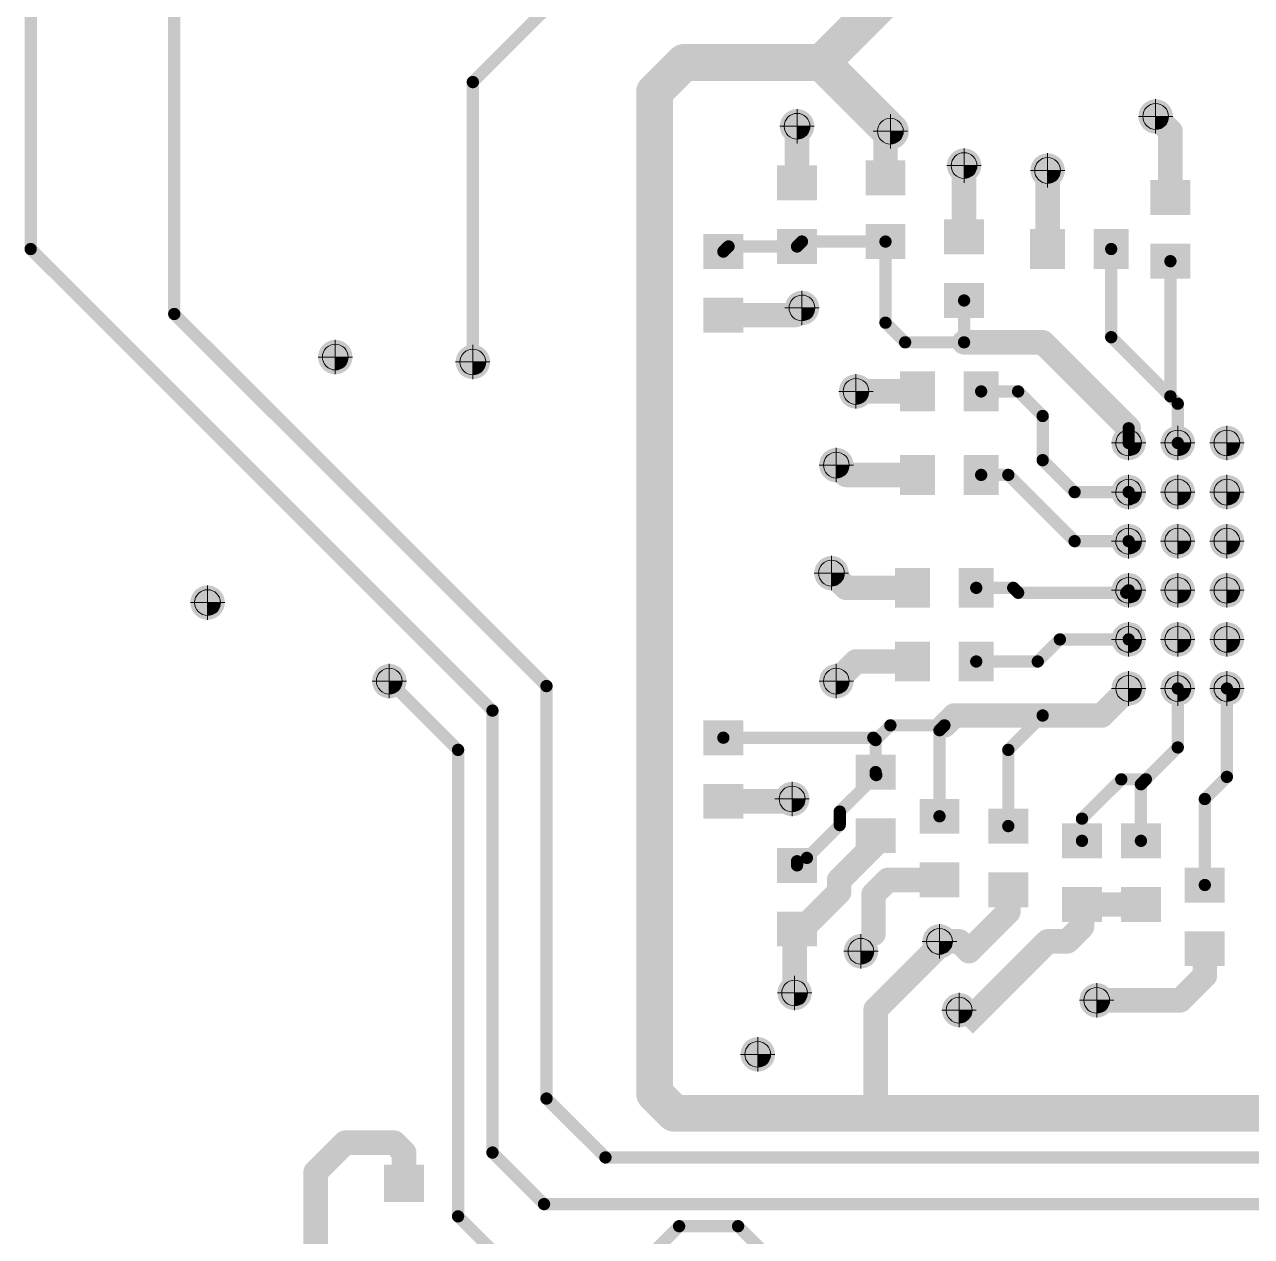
# Model space of a CAD drawing. Header units: millimetres. Extents: x 1557 to 2774, y 1107 to 1474.
# Drawn here: x 2289.77 to 2314.75, y 1375.37 to 1400.06 of the extents above; entities that cross this region are included whole.
import ezdxf

# ---------------------------------------------------------------- set-up
doc = ezdxf.new("R2010")
doc.units = ezdxf.units.MM
for name, color, linetype in [('BottomLayer', 5, 'Continuous'), ('PDF _Геометрия', 7, 'Continuous'), ('PDF _Сплошная заливка', 7, 'Continuous'), ('ViaHoleLayer', 16, 'Continuous')]:
    doc.layers.add(name, color=color, linetype=linetype)

msp = doc.modelspace()

# ---------------------------------------------------------------- hatches: boundary and pattern name
at = {"layer": 'PDF _Сплошная заливка', "transparency": 33554559}
for points in [[(2313.061, 1398.184, -0.414208), (2312.798, 1397.921), (2312.798, 1397.921), (2312.798, 1397.921), (2312.798, 1398.184), (2312.798, 1398.184)], [(2305.761, 1397.983, -0.414158), (2305.498, 1397.721), (2305.498, 1397.721), (2305.498, 1397.721), (2305.498, 1397.983), (2305.498, 1397.983)], [(2307.661, 1397.884, -0.199007), (2307.584, 1397.698), (2307.584, 1397.698, -0.19888), (2307.398, 1397.621), (2307.398, 1397.621), (2307.398, 1397.621), (2307.398, 1397.884), (2307.398, 1397.884)], [(2309.161, 1397.184, -0.414186), (2308.898, 1396.921), (2308.898, 1396.921), (2308.898, 1396.921), (2308.898, 1397.184), (2308.898, 1397.184)], [(2310.861, 1397.084, -0.414259), (2310.598, 1396.821), (2310.598, 1396.821), (2310.598, 1396.821), (2310.598, 1397.084), (2310.598, 1397.084)], [(2305.861, 1394.283, -0.414208), (2305.598, 1394.021), (2305.598, 1394.021), (2305.598, 1394.021), (2305.598, 1394.283), (2305.598, 1394.283)], [(2296.361, 1393.284, -0.198988), (2296.284, 1393.098), (2296.284, 1393.098, -0.198988), (2296.099, 1393.021), (2296.099, 1393.021), (2296.099, 1393.021), (2296.099, 1393.284), (2296.099, 1393.284)], [(2299.161, 1393.184, -0.414208), (2298.899, 1392.921), (2298.899, 1392.921), (2298.899, 1392.921), (2298.899, 1393.184), (2298.899, 1393.184)], [(2306.961, 1392.584, -0.198848), (2306.884, 1392.398), (2306.884, 1392.398, -0.198848), (2306.698, 1392.321), (2306.698, 1392.321), (2306.698, 1392.321), (2306.698, 1392.584), (2306.698, 1392.584)], [(2312.511, 1391.534, -0.414259), (2312.248, 1391.271), (2312.248, 1391.271), (2312.248, 1391.271), (2312.248, 1391.534), (2312.248, 1391.534)], [(2313.511, 1391.534, -0.414208), (2313.248, 1391.271), (2313.248, 1391.271), (2313.248, 1391.271), (2313.248, 1391.534), (2313.248, 1391.534)], [(2314.511, 1391.534, -0.198898), (2314.434, 1391.348), (2314.434, 1391.348, -0.198848), (2314.248, 1391.271), (2314.248, 1391.271), (2314.248, 1391.271), (2314.248, 1391.534), (2314.248, 1391.534)], [(2306.561, 1391.084, -0.414186), (2306.298, 1390.821), (2306.298, 1390.821), (2306.298, 1390.821), (2306.298, 1391.084), (2306.298, 1391.084)], [(2312.511, 1390.534, -0.198797), (2312.434, 1390.348), (2312.434, 1390.348, -0.198848), (2312.248, 1390.271), (2312.248, 1390.271), (2312.248, 1390.271), (2312.248, 1390.534), (2312.248, 1390.534)], [(2313.511, 1390.534, -0.414208), (2313.248, 1390.271), (2313.248, 1390.271), (2313.248, 1390.271), (2313.248, 1390.534), (2313.248, 1390.534)], [(2314.511, 1390.534, -0.198797), (2314.434, 1390.348), (2314.434, 1390.348, -0.198848), (2314.248, 1390.271), (2314.248, 1390.271), (2314.248, 1390.271), (2314.248, 1390.534), (2314.248, 1390.534)], [(2312.511, 1389.534, -0.414236), (2312.248, 1389.271), (2312.248, 1389.271), (2312.248, 1389.271), (2312.248, 1389.534), (2312.248, 1389.534)], [(2313.511, 1389.534, -0.414186), (2313.248, 1389.271), (2313.248, 1389.271), (2313.248, 1389.271), (2313.248, 1389.534), (2313.248, 1389.534)], [(2314.511, 1389.534, -0.19888), (2314.434, 1389.348), (2314.434, 1389.348, -0.198969), (2314.248, 1389.271), (2314.248, 1389.271), (2314.248, 1389.271), (2314.248, 1389.534), (2314.248, 1389.534)], [(2306.461, 1388.884, -0.414259), (2306.198, 1388.621), (2306.198, 1388.621), (2306.198, 1388.621), (2306.198, 1388.884), (2306.198, 1388.884)], [(2312.511, 1388.534, -0.414259), (2312.248, 1388.271), (2312.248, 1388.271), (2312.248, 1388.271), (2312.248, 1388.534), (2312.248, 1388.534)], [(2313.511, 1388.534, -0.414208), (2313.248, 1388.271), (2313.248, 1388.271), (2313.248, 1388.271), (2313.248, 1388.534), (2313.248, 1388.534)], [(2314.511, 1388.534, -0.198848), (2314.434, 1388.348), (2314.434, 1388.348, -0.198848), (2314.248, 1388.271), (2314.248, 1388.271), (2314.248, 1388.271), (2314.248, 1388.534), (2314.248, 1388.534)], [(2293.761, 1388.284, -0.414208), (2293.499, 1388.021), (2293.499, 1388.021), (2293.499, 1388.021), (2293.499, 1388.284), (2293.499, 1388.284)], [(2312.511, 1387.534, -0.19888), (2312.434, 1387.348), (2312.434, 1387.348, -0.198956), (2312.248, 1387.271), (2312.248, 1387.271), (2312.248, 1387.271), (2312.248, 1387.534), (2312.248, 1387.534)], [(2313.511, 1387.534, -0.414158), (2313.248, 1387.271), (2313.248, 1387.271), (2313.248, 1387.271), (2313.248, 1387.534), (2313.248, 1387.534)], [(2314.511, 1387.534, -0.19888), (2314.434, 1387.348), (2314.434, 1387.348, -0.198956), (2314.248, 1387.271), (2314.248, 1387.271), (2314.248, 1387.271), (2314.248, 1387.534), (2314.248, 1387.534)], [(2297.461, 1386.684, -0.198956), (2297.384, 1386.498), (2297.384, 1386.498, -0.19888), (2297.199, 1386.421), (2297.199, 1386.421), (2297.199, 1386.421), (2297.199, 1386.684), (2297.199, 1386.684)], [(2306.561, 1386.684, -0.414208), (2306.298, 1386.421), (2306.298, 1386.421), (2306.298, 1386.421), (2306.298, 1386.684), (2306.298, 1386.684)], [(2312.511, 1386.534, -0.414259), (2312.248, 1386.271), (2312.248, 1386.271), (2312.248, 1386.271), (2312.248, 1386.534), (2312.248, 1386.534)], [(2313.511, 1386.534, -0.414208), (2313.248, 1386.271), (2313.248, 1386.271), (2313.248, 1386.271), (2313.248, 1386.534), (2313.248, 1386.534)], [(2314.511, 1386.534, -0.198848), (2314.434, 1386.348), (2314.434, 1386.348, -0.198848), (2314.248, 1386.271), (2314.248, 1386.271), (2314.248, 1386.271), (2314.248, 1386.534), (2314.248, 1386.534)], [(2305.661, 1384.284, -0.414158), (2305.398, 1384.021), (2305.398, 1384.021), (2305.398, 1384.021), (2305.398, 1384.284), (2305.398, 1384.284)], [(2308.661, 1381.384, -0.414259), (2308.398, 1381.121), (2308.398, 1381.121), (2308.398, 1381.121), (2308.398, 1381.384), (2308.398, 1381.384)], [(2307.061, 1381.184, -0.414208), (2306.798, 1380.921), (2306.798, 1380.921), (2306.798, 1380.921), (2306.798, 1381.184), (2306.798, 1381.184)], [(2305.711, 1380.334, -0.414259), (2305.448, 1380.071), (2305.448, 1380.071), (2305.448, 1380.071), (2305.448, 1380.334), (2305.448, 1380.334)], [(2311.861, 1380.184, -0.414259), (2311.598, 1379.921), (2311.598, 1379.921), (2311.598, 1379.921), (2311.598, 1380.184), (2311.598, 1380.184)], [(2309.061, 1379.984, -0.414208), (2308.798, 1379.721), (2308.798, 1379.721), (2308.798, 1379.721), (2308.798, 1379.984), (2308.798, 1379.984)], [(2304.961, 1379.084, -0.414259), (2304.699, 1378.821), (2304.699, 1378.821), (2304.699, 1378.821), (2304.699, 1379.084), (2304.699, 1379.084)]]:
    msp.add_hatch(color=7, dxfattribs=at).paths.add_polyline_path(points)

# ---------------------------------------------------------------- linework, layer by layer
at = {"layer": 'BottomLayer'}
for points, const_width in [([(2292.822, 1394.161), (2292.822, 1411.007)], 0.25), ([(2289.899, 1395.484), (2289.899, 1409.584)], 0.25), ([(2304.299, 1404.284), (2298.899, 1398.884)], 0.25), ([(2309.399, 1402.684), (2305.999, 1399.284)], 0.75), ([(2303.199, 1399.284), (2302.599, 1398.684)], 0.75), ([(2305.999, 1399.284), (2303.199, 1399.284)], 0.75), ([(2307.399, 1397.884), (2305.999, 1399.284)], 0.75), ([(2298.899, 1393.184), (2298.899, 1398.884)], 0.25), ([(2302.599, 1378.284), (2302.599, 1398.684)], 0.75), ([(2313.099, 1397.884), (2312.799, 1398.184)], 0.5), ([(2305.498, 1397.232), (2305.498, 1397.984)], 0.5), ([(2307.399, 1397.884), (2307.299, 1397.784)], 0.5), ([(2313.099, 1396.532), (2313.099, 1397.884)], 0.5), ([(2307.299, 1396.932), (2307.299, 1397.784)], 0.5), ([(2308.899, 1395.732), (2308.899, 1397.184)], 0.5), ([(2310.599, 1395.484), (2310.599, 1397.084)], 0.5), ([(2299.299, 1386.084), (2289.899, 1395.484)], 0.25), ([(2304.103, 1395.536), (2303.999, 1395.432)], 0.25), ([(2305.499, 1395.536), (2304.103, 1395.536)], 0.25), ([(2305.599, 1395.636), (2305.499, 1395.536)], 0.25), ([(2307.299, 1395.636), (2305.599, 1395.636)], 0.25), ([(2307.299, 1393.984), (2307.299, 1395.636)], 0.25), ([(2311.894, 1393.689), (2311.894, 1395.484)], 0.25), ([(2313.099, 1392.484), (2313.099, 1395.236)], 0.25), ([(2305.451, 1394.136), (2303.999, 1394.136)], 0.5), ([(2305.598, 1394.284), (2305.451, 1394.136)], 0.5), ([(2308.899, 1393.584), (2308.899, 1394.436)], 0.25), ([(2300.399, 1386.584), (2292.822, 1394.161)], 0.25), ([(2307.699, 1393.584), (2307.299, 1393.984)], 0.25), ([(2308.899, 1393.584), (2307.699, 1393.584)], 0.25), ([(2310.499, 1393.584), (2308.899, 1393.584)], 0.5), ([(2312.249, 1391.834), (2310.499, 1393.584)], 0.5), ([(2313.249, 1392.334), (2311.894, 1393.689)], 0.25), ([(2307.951, 1392.684), (2307.851, 1392.584)], 0.5), ([(2307.851, 1392.584), (2306.699, 1392.584)], 0.5), ([(2309.999, 1392.584), (2309.246, 1392.584)], 0.25), ([(2310.499, 1392.084), (2309.999, 1392.584)], 0.25), ([(2313.249, 1392.334), (2313.099, 1392.484)], 0.25), ([(2313.249, 1391.534), (2313.249, 1392.334)], 0.25), ([(2310.499, 1391.184), (2310.499, 1392.084)], 0.25), ([(2312.249, 1391.534), (2312.249, 1391.834)], 0.25), ([(2306.499, 1390.884), (2306.299, 1391.084)], 0.5), ([(2307.951, 1390.884), (2306.499, 1390.884)], 0.5), ([(2311.149, 1390.534), (2310.499, 1391.184)], 0.25), ([(2309.799, 1390.884), (2309.246, 1390.884)], 0.25), ([(2311.149, 1389.534), (2309.799, 1390.884)], 0.25), ([(2312.249, 1390.534), (2311.149, 1390.534)], 0.25), ([(2312.249, 1389.534), (2311.149, 1389.534)], 0.25), ([(2306.499, 1388.584), (2306.199, 1388.884)], 0.5), ([(2307.851, 1388.584), (2306.499, 1388.584)], 0.5), ([(2309.899, 1388.584), (2309.146, 1388.584)], 0.25), ([(2309.999, 1388.484), (2309.899, 1388.584)], 0.25), ([(2312.199, 1388.484), (2309.999, 1388.484)], 0.25), ([(2312.249, 1388.534), (2312.199, 1388.484)], 0.25), ([(2310.849, 1387.534), (2310.399, 1387.084)], 0.25), ([(2312.249, 1387.534), (2310.849, 1387.534)], 0.25), ([(2306.699, 1387.084), (2306.299, 1386.684)], 0.5), ([(2307.851, 1387.084), (2306.699, 1387.084)], 0.5), ([(2310.399, 1387.084), (2309.146, 1387.084)], 0.25), ([(2298.599, 1385.284), (2297.199, 1386.684)], 0.25), ([(2300.399, 1378.184), (2300.399, 1386.584)], 0.25), ([(2312.249, 1386.534), (2311.699, 1385.984)], 0.5), ([(2313.249, 1385.334), (2313.249, 1386.534)], 0.25), ([(2314.249, 1384.734), (2314.249, 1386.534)], 0.25), ([(2299.299, 1377.084), (2299.299, 1386.084)], 0.25), ([(2308.699, 1385.984), (2308.499, 1385.784)], 0.5), ([(2310.499, 1385.984), (2308.699, 1385.984)], 0.5), ([(2310.499, 1385.984), (2309.799, 1385.284)], 0.25), ([(2311.699, 1385.984), (2310.499, 1385.984)], 0.5), ([(2307.399, 1385.784), (2307.099, 1385.484)], 0.25), ([(2308.499, 1385.784), (2307.399, 1385.784)], 0.25), ([(2308.499, 1385.784), (2308.399, 1385.684)], 0.25), ([(2307.051, 1385.532), (2303.999, 1385.532)], 0.25), ([(2307.099, 1385.484), (2307.051, 1385.532)], 0.25), ([(2307.099, 1384.832), (2307.099, 1385.484)], 0.25), ([(2308.399, 1383.932), (2308.399, 1385.684)], 0.25), ([(2298.599, 1375.784), (2298.599, 1385.284)], 0.25), ([(2309.799, 1383.732), (2309.799, 1385.284)], 0.25), ([(2313.249, 1385.334), (2312.599, 1384.684)], 0.25), ([(2307.112, 1384.771), (2306.367, 1384.027)], 0.25), ([(2307.099, 1384.784), (2307.099, 1384.832)], 0.25), ([(2314.249, 1384.734), (2313.799, 1384.284)], 0.25), ([(2312.099, 1384.684), (2311.299, 1383.884)], 0.25), ([(2312.599, 1384.684), (2312.099, 1384.684)], 0.25), ([(2312.599, 1384.684), (2312.499, 1384.584)], 0.25), ([(2312.499, 1383.432), (2312.499, 1384.584)], 0.25), ([(2305.351, 1384.236), (2303.999, 1384.236)], 0.5), ([(2305.399, 1384.284), (2305.351, 1384.236)], 0.5), ([(2313.799, 1382.532), (2313.799, 1384.284)], 0.25), ([(2306.367, 1383.753), (2306.367, 1384.027)], 0.25), ([(2306.367, 1383.753), (2305.699, 1383.084)], 0.25), ([(2311.299, 1383.432), (2311.299, 1383.884)], 0.25), ([(2307.099, 1383.374), (2306.355, 1382.63)], 0.5), ([(2307.099, 1383.374), (2307.099, 1383.536)], 0.5), ([(2305.499, 1382.932), (2305.499, 1383.016)], 0.25), ([(2306.355, 1382.39), (2306.355, 1382.63)], 0.5), ([(2307.351, 1382.636), (2307.055, 1382.341)], 0.5), ([(2308.399, 1382.636), (2307.351, 1382.636)], 0.5), ([(2306.355, 1382.39), (2305.602, 1381.636)], 0.5), ([(2309.799, 1381.984), (2309.799, 1382.436)], 0.5), ([(2307.055, 1381.541), (2307.055, 1382.341)], 0.5), ([(2311.299, 1381.684), (2311.299, 1382.136)], 0.5), ([(2312.499, 1382.136), (2311.299, 1382.136)], 0.5), ([(2309.799, 1381.984), (2308.999, 1381.184)], 0.5), ([(2305.499, 1381.636), (2305.449, 1381.586)], 0.5), ([(2305.602, 1381.636), (2305.499, 1381.636)], 0.5), ([(2311.299, 1381.684), (2310.999, 1381.384)], 0.5), ([(2305.449, 1380.334), (2305.449, 1381.586)], 0.5), ([(2308.799, 1381.384), (2308.399, 1381.384)], 0.5), ([(2308.399, 1381.299), (2308.399, 1381.384)], 0.5), ([(2308.999, 1381.184), (2308.799, 1381.384)], 0.5), ([(2310.599, 1381.384), (2308.899, 1379.684)], 0.5), ([(2310.999, 1381.384), (2310.599, 1381.384)], 0.5), ([(2308.399, 1381.299), (2307.099, 1379.999)], 0.5), ([(2313.799, 1380.684), (2313.799, 1381.236)], 0.5), ([(2313.799, 1380.684), (2313.299, 1380.184)], 0.5), ([(2313.299, 1380.184), (2311.599, 1380.184)], 0.5), ([(2307.099, 1377.984), (2307.099, 1379.999)], 0.5), ([(2302.999, 1377.884), (2302.599, 1378.284)], 0.75), ([(2301.599, 1376.984), (2300.399, 1378.184)], 0.25), ([(2306.999, 1377.884), (2302.999, 1377.884)], 0.75), ([(2321.999, 1377.884), (2306.999, 1377.884)], 0.75), ([(2307.099, 1377.984), (2306.999, 1377.884)], 0.5), ([(2296.299, 1377.284), (2295.699, 1376.684)], 0.5), ([(2297.299, 1377.284), (2296.299, 1377.284)], 0.5), ([(2297.499, 1377.084), (2297.299, 1377.284)], 0.5), ([(2297.499, 1376.459), (2297.499, 1377.084)], 0.5), ([(2300.349, 1376.034), (2299.299, 1377.084)], 0.25), ([(2295.699, 1374.684), (2295.699, 1376.684)], 0.5), ([(2323.599, 1376.984), (2301.599, 1376.984)], 0.25), ([(2321.249, 1376.034), (2300.349, 1376.034)], 0.25), ([(2299.899, 1374.484), (2298.599, 1375.784)], 0.25), ([(2303.099, 1375.584), (2302.099, 1374.584)], 0.25), ([(2304.299, 1375.584), (2303.099, 1375.584)], 0.25), ([(2305.399, 1374.484), (2304.299, 1375.584)], 0.25)]:
    msp.add_lwpolyline(points, dxfattribs=dict(at, const_width=const_width))
for points, const_width in [([(2303.386, 1399.284, -1), (2303.011, 1399.284, -1)], 0.375), ([(2303.386, 1399.284, -1), (2303.011, 1399.284, -1)], 0.375), ([(2306.186, 1399.284, -1), (2305.811, 1399.284, -1)], 0.375), ([(2306.186, 1399.284, -1), (2305.811, 1399.284, -1)], 0.375), ([(2306.186, 1399.284, -1), (2305.811, 1399.284, -1)], 0.375), ([(2298.961, 1398.884, -1), (2298.836, 1398.884, -1)], 0.125), ([(2298.961, 1398.884, -1), (2298.836, 1398.884, -1)], 0.125), ([(2302.786, 1398.684, -1), (2302.411, 1398.684, -1)], 0.375), ([(2302.786, 1398.684, -1), (2302.411, 1398.684, -1)], 0.375), ([(2312.924, 1398.184, -1), (2312.674, 1398.184, -1)], 0.25), ([(2305.623, 1397.984, -1), (2305.373, 1397.984, -1)], 0.25), ([(2307.586, 1397.884, -1), (2307.211, 1397.884, -1)], 0.375), ([(2307.524, 1397.884, -1), (2307.274, 1397.884, -1)], 0.25), ([(2313.224, 1397.884, -1), (2312.974, 1397.884, -1)], 0.25), ([(2313.224, 1397.884, -1), (2312.974, 1397.884, -1)], 0.25), ([(2307.424, 1397.784, -1), (2307.174, 1397.784, -1)], 0.25), ([(2307.424, 1397.784, -1), (2307.174, 1397.784, -1)], 0.25), ([(2305.623, 1397.232, -1), (2305.373, 1397.232, -1)], 0.25), ([(2309.024, 1397.184, -1), (2308.774, 1397.184, -1)], 0.25), ([(2307.424, 1396.932, -1), (2307.174, 1396.932, -1)], 0.25), ([(2310.724, 1397.084, -1), (2310.474, 1397.084, -1)], 0.25), ([(2313.224, 1396.532, -1), (2312.974, 1396.532, -1)], 0.25), ([(2309.024, 1395.732, -1), (2308.774, 1395.732, -1)], 0.25), ([(2289.961, 1395.484, -1), (2289.836, 1395.484, -1)], 0.125), ([(2289.961, 1395.484, -1), (2289.836, 1395.484, -1)], 0.125), ([(2304.166, 1395.536, -1), (2304.041, 1395.536, -1)], 0.125), ([(2304.166, 1395.536, -1), (2304.041, 1395.536, -1)], 0.125), ([(2305.561, 1395.536, -1), (2305.436, 1395.536, -1)], 0.125), ([(2305.561, 1395.536, -1), (2305.436, 1395.536, -1)], 0.125), ([(2305.661, 1395.636, -1), (2305.536, 1395.636, -1)], 0.125), ([(2305.661, 1395.636, -1), (2305.536, 1395.636, -1)], 0.125), ([(2307.361, 1395.636, -1), (2307.236, 1395.636, -1)], 0.125), ([(2307.361, 1395.636, -1), (2307.236, 1395.636, -1)], 0.125), ([(2310.724, 1395.484, -1), (2310.474, 1395.484, -1)], 0.25), ([(2311.956, 1395.484, -1), (2311.831, 1395.484, -1)], 0.125), ([(2304.061, 1395.432, -1), (2303.936, 1395.432, -1)], 0.125), ([(2313.161, 1395.236, -1), (2313.036, 1395.236, -1)], 0.125), ([(2304.124, 1394.136, -1), (2303.874, 1394.136, -1)], 0.25), ([(2305.576, 1394.136, -1), (2305.326, 1394.136, -1)], 0.25), ([(2305.576, 1394.136, -1), (2305.326, 1394.136, -1)], 0.25), ([(2305.723, 1394.284, -1), (2305.473, 1394.284, -1)], 0.25), ([(2308.961, 1394.436, -1), (2308.836, 1394.436, -1)], 0.125), ([(2292.884, 1394.161, -1), (2292.759, 1394.161, -1)], 0.125), ([(2292.884, 1394.161, -1), (2292.759, 1394.161, -1)], 0.125), ([(2307.361, 1393.984, -1), (2307.236, 1393.984, -1)], 0.125), ([(2307.361, 1393.984, -1), (2307.236, 1393.984, -1)], 0.125), ([(2307.761, 1393.584, -1), (2307.636, 1393.584, -1)], 0.125), ([(2307.761, 1393.584, -1), (2307.636, 1393.584, -1)], 0.125), ([(2309.024, 1393.584, -1), (2308.774, 1393.584, -1)], 0.25), ([(2308.961, 1393.584, -1), (2308.836, 1393.584, -1)], 0.125), ([(2308.961, 1393.584, -1), (2308.836, 1393.584, -1)], 0.125), ([(2310.624, 1393.584, -1), (2310.374, 1393.584, -1)], 0.25), ([(2310.624, 1393.584, -1), (2310.374, 1393.584, -1)], 0.25), ([(2311.956, 1393.689, -1), (2311.831, 1393.689, -1)], 0.125), ([(2311.956, 1393.689, -1), (2311.831, 1393.689, -1)], 0.125), ([(2308.076, 1392.684, -1), (2307.826, 1392.684, -1)], 0.25), ([(2306.824, 1392.584, -1), (2306.574, 1392.584, -1)], 0.25), ([(2307.976, 1392.584, -1), (2307.726, 1392.584, -1)], 0.25), ([(2307.976, 1392.584, -1), (2307.726, 1392.584, -1)], 0.25), ([(2309.309, 1392.584, -1), (2309.184, 1392.584, -1)], 0.125), ([(2310.061, 1392.584, -1), (2309.936, 1392.584, -1)], 0.125), ([(2310.061, 1392.584, -1), (2309.936, 1392.584, -1)], 0.125), ([(2313.161, 1392.484, -1), (2313.036, 1392.484, -1)], 0.125), ([(2313.161, 1392.484, -1), (2313.036, 1392.484, -1)], 0.125), ([(2313.311, 1392.334, -1), (2313.186, 1392.334, -1)], 0.125), ([(2313.311, 1392.334, -1), (2313.186, 1392.334, -1)], 0.125), ([(2313.311, 1392.334, -1), (2313.186, 1392.334, -1)], 0.125), ([(2310.561, 1392.084, -1), (2310.436, 1392.084, -1)], 0.125), ([(2310.561, 1392.084, -1), (2310.436, 1392.084, -1)], 0.125), ([(2312.374, 1391.834, -1), (2312.124, 1391.834, -1)], 0.25), ([(2312.311, 1391.834, -1), (2312.186, 1391.834, -1)], 0.125), ([(2312.311, 1391.534, -1), (2312.186, 1391.534, -1)], 0.125), ([(2313.311, 1391.534, -1), (2313.186, 1391.534, -1)], 0.125), ([(2306.424, 1391.084, -1), (2306.174, 1391.084, -1)], 0.25), ([(2306.624, 1390.884, -1), (2306.374, 1390.884, -1)], 0.25), ([(2306.624, 1390.884, -1), (2306.374, 1390.884, -1)], 0.25), ([(2308.076, 1390.884, -1), (2307.826, 1390.884, -1)], 0.25), ([(2310.561, 1391.184, -1), (2310.436, 1391.184, -1)], 0.125), ([(2310.561, 1391.184, -1), (2310.436, 1391.184, -1)], 0.125), ([(2309.309, 1390.884, -1), (2309.184, 1390.884, -1)], 0.125), ([(2309.861, 1390.884, -1), (2309.736, 1390.884, -1)], 0.125), ([(2309.861, 1390.884, -1), (2309.736, 1390.884, -1)], 0.125), ([(2311.211, 1390.534, -1), (2311.086, 1390.534, -1)], 0.125), ([(2311.211, 1390.534, -1), (2311.086, 1390.534, -1)], 0.125), ([(2312.311, 1390.534, -1), (2312.186, 1390.534, -1)], 0.125), ([(2311.211, 1389.534, -1), (2311.086, 1389.534, -1)], 0.125), ([(2311.211, 1389.534, -1), (2311.086, 1389.534, -1)], 0.125), ([(2312.311, 1389.534, -1), (2312.186, 1389.534, -1)], 0.125), ([(2306.324, 1388.884, -1), (2306.074, 1388.884, -1)], 0.25), ([(2306.624, 1388.584, -1), (2306.374, 1388.584, -1)], 0.25), ([(2306.624, 1388.584, -1), (2306.374, 1388.584, -1)], 0.25), ([(2307.976, 1388.584, -1), (2307.726, 1388.584, -1)], 0.25), ([(2309.209, 1388.584, -1), (2309.084, 1388.584, -1)], 0.125), ([(2309.961, 1388.584, -1), (2309.836, 1388.584, -1)], 0.125), ([(2309.961, 1388.584, -1), (2309.836, 1388.584, -1)], 0.125), ([(2310.061, 1388.484, -1), (2309.936, 1388.484, -1)], 0.125), ([(2310.061, 1388.484, -1), (2309.936, 1388.484, -1)], 0.125), ([(2312.261, 1388.484, -1), (2312.136, 1388.484, -1)], 0.125), ([(2312.261, 1388.484, -1), (2312.136, 1388.484, -1)], 0.125), ([(2312.311, 1388.534, -1), (2312.186, 1388.534, -1)], 0.125), ([(2310.911, 1387.534, -1), (2310.786, 1387.534, -1)], 0.125), ([(2310.911, 1387.534, -1), (2310.786, 1387.534, -1)], 0.125), ([(2312.311, 1387.534, -1), (2312.186, 1387.534, -1)], 0.125), ([(2306.824, 1387.084, -1), (2306.574, 1387.084, -1)], 0.25), ([(2306.824, 1387.084, -1), (2306.574, 1387.084, -1)], 0.25), ([(2307.976, 1387.084, -1), (2307.726, 1387.084, -1)], 0.25), ([(2309.209, 1387.084, -1), (2309.084, 1387.084, -1)], 0.125), ([(2310.461, 1387.084, -1), (2310.336, 1387.084, -1)], 0.125), ([(2310.461, 1387.084, -1), (2310.336, 1387.084, -1)], 0.125), ([(2306.424, 1386.684, -1), (2306.174, 1386.684, -1)], 0.25), ([(2300.461, 1386.584, -1), (2300.336, 1386.584, -1)], 0.125), ([(2300.461, 1386.584, -1), (2300.336, 1386.584, -1)], 0.125), ([(2312.374, 1386.534, -1), (2312.124, 1386.534, -1)], 0.25), ([(2313.311, 1386.534, -1), (2313.186, 1386.534, -1)], 0.125), ([(2314.311, 1386.534, -1), (2314.186, 1386.534, -1)], 0.125), ([(2299.361, 1386.084, -1), (2299.236, 1386.084, -1)], 0.125), ([(2299.361, 1386.084, -1), (2299.236, 1386.084, -1)], 0.125), ([(2308.824, 1385.984, -1), (2308.574, 1385.984, -1)], 0.25), ([(2308.824, 1385.984, -1), (2308.574, 1385.984, -1)], 0.25), ([(2310.624, 1385.984, -1), (2310.374, 1385.984, -1)], 0.25), ([(2310.624, 1385.984, -1), (2310.374, 1385.984, -1)], 0.25), ([(2310.561, 1385.984, -1), (2310.436, 1385.984, -1)], 0.125), ([(2311.824, 1385.984, -1), (2311.574, 1385.984, -1)], 0.25), ([(2311.824, 1385.984, -1), (2311.574, 1385.984, -1)], 0.25), ([(2307.461, 1385.784, -1), (2307.336, 1385.784, -1)], 0.125), ([(2307.461, 1385.784, -1), (2307.336, 1385.784, -1)], 0.125), ([(2308.624, 1385.784, -1), (2308.374, 1385.784, -1)], 0.25), ([(2308.561, 1385.784, -1), (2308.436, 1385.784, -1)], 0.125), ([(2308.561, 1385.784, -1), (2308.436, 1385.784, -1)], 0.125), ([(2304.061, 1385.532, -1), (2303.936, 1385.532, -1)], 0.125), ([(2307.113, 1385.532, -1), (2306.988, 1385.532, -1)], 0.125), ([(2307.113, 1385.532, -1), (2306.988, 1385.532, -1)], 0.125), ([(2307.161, 1385.484, -1), (2307.036, 1385.484, -1)], 0.125), ([(2307.161, 1385.484, -1), (2307.036, 1385.484, -1)], 0.125), ([(2307.161, 1385.484, -1), (2307.036, 1385.484, -1)], 0.125), ([(2308.461, 1385.684, -1), (2308.336, 1385.684, -1)], 0.125), ([(2308.461, 1385.684, -1), (2308.336, 1385.684, -1)], 0.125), ([(2298.661, 1385.284, -1), (2298.536, 1385.284, -1)], 0.125), ([(2298.661, 1385.284, -1), (2298.536, 1385.284, -1)], 0.125), ([(2309.861, 1385.284, -1), (2309.736, 1385.284, -1)], 0.125), ([(2309.861, 1385.284, -1), (2309.736, 1385.284, -1)], 0.125), ([(2313.311, 1385.334, -1), (2313.186, 1385.334, -1)], 0.125), ([(2313.311, 1385.334, -1), (2313.186, 1385.334, -1)], 0.125), ([(2307.161, 1384.832, -1), (2307.036, 1384.832, -1)], 0.125), ([(2307.161, 1384.832, -1), (2307.036, 1384.832, -1)], 0.125), ([(2307.161, 1384.784, -1), (2307.036, 1384.784, -1)], 0.125), ([(2307.174, 1384.771, -1), (2307.049, 1384.771, -1)], 0.125), ([(2314.311, 1384.734, -1), (2314.186, 1384.734, -1)], 0.125), ([(2314.311, 1384.734, -1), (2314.186, 1384.734, -1)], 0.125), ([(2312.161, 1384.684, -1), (2312.036, 1384.684, -1)], 0.125), ([(2312.161, 1384.684, -1), (2312.036, 1384.684, -1)], 0.125), ([(2312.561, 1384.584, -1), (2312.436, 1384.584, -1)], 0.125), ([(2312.561, 1384.584, -1), (2312.436, 1384.584, -1)], 0.125), ([(2312.661, 1384.684, -1), (2312.536, 1384.684, -1)], 0.125), ([(2312.661, 1384.684, -1), (2312.536, 1384.684, -1)], 0.125), ([(2312.661, 1384.684, -1), (2312.536, 1384.684, -1)], 0.125), ([(2304.124, 1384.236, -1), (2303.874, 1384.236, -1)], 0.25), ([(2305.476, 1384.236, -1), (2305.226, 1384.236, -1)], 0.25), ([(2305.476, 1384.236, -1), (2305.226, 1384.236, -1)], 0.25), ([(2305.524, 1384.284, -1), (2305.274, 1384.284, -1)], 0.25), ([(2313.861, 1384.284, -1), (2313.736, 1384.284, -1)], 0.125), ([(2313.861, 1384.284, -1), (2313.736, 1384.284, -1)], 0.125), ([(2306.43, 1384.027, -1), (2306.305, 1384.027, -1)], 0.125), ([(2306.43, 1384.027, -1), (2306.305, 1384.027, -1)], 0.125), ([(2306.43, 1383.753, -1), (2306.305, 1383.753, -1)], 0.125), ([(2306.43, 1383.753, -1), (2306.305, 1383.753, -1)], 0.125), ([(2308.461, 1383.932, -1), (2308.336, 1383.932, -1)], 0.125), ([(2311.361, 1383.884, -1), (2311.236, 1383.884, -1)], 0.125), ([(2311.361, 1383.884, -1), (2311.236, 1383.884, -1)], 0.125), ([(2307.224, 1383.536, -1), (2306.974, 1383.536, -1)], 0.25), ([(2307.224, 1383.374, -1), (2306.974, 1383.374, -1)], 0.25), ([(2307.224, 1383.374, -1), (2306.974, 1383.374, -1)], 0.25), ([(2309.861, 1383.732, -1), (2309.736, 1383.732, -1)], 0.125), ([(2311.361, 1383.432, -1), (2311.236, 1383.432, -1)], 0.125), ([(2312.561, 1383.432, -1), (2312.436, 1383.432, -1)], 0.125), ([(2305.561, 1383.016, -1), (2305.436, 1383.016, -1)], 0.125), ([(2305.761, 1383.084, -1), (2305.636, 1383.084, -1)], 0.125), ([(2305.561, 1382.932, -1), (2305.436, 1382.932, -1)], 0.125), ([(2306.48, 1382.63, -1), (2306.23, 1382.63, -1)], 0.25), ([(2306.48, 1382.63, -1), (2306.23, 1382.63, -1)], 0.25), ([(2307.476, 1382.636, -1), (2307.226, 1382.636, -1)], 0.25), ([(2307.476, 1382.636, -1), (2307.226, 1382.636, -1)], 0.25), ([(2308.524, 1382.636, -1), (2308.274, 1382.636, -1)], 0.25), ([(2306.48, 1382.39, -1), (2306.23, 1382.39, -1)], 0.25), ([(2306.48, 1382.39, -1), (2306.23, 1382.39, -1)], 0.25), ([(2309.924, 1382.436, -1), (2309.674, 1382.436, -1)], 0.25), ([(2313.861, 1382.532, -1), (2313.736, 1382.532, -1)], 0.125), ([(2307.18, 1382.341, -1), (2306.93, 1382.341, -1)], 0.25), ([(2307.18, 1382.341, -1), (2306.93, 1382.341, -1)], 0.25), ([(2311.424, 1382.136, -1), (2311.174, 1382.136, -1)], 0.25), ([(2311.424, 1382.136, -1), (2311.174, 1382.136, -1)], 0.25), ([(2312.624, 1382.136, -1), (2312.374, 1382.136, -1)], 0.25), ([(2309.924, 1381.984, -1), (2309.674, 1381.984, -1)], 0.25), ([(2309.924, 1381.984, -1), (2309.674, 1381.984, -1)], 0.25), ([(2305.624, 1381.636, -1), (2305.374, 1381.636, -1)], 0.25), ([(2305.624, 1381.636, -1), (2305.374, 1381.636, -1)], 0.25), ([(2305.727, 1381.636, -1), (2305.477, 1381.636, -1)], 0.25), ([(2305.727, 1381.636, -1), (2305.477, 1381.636, -1)], 0.25), ([(2311.424, 1381.684, -1), (2311.174, 1381.684, -1)], 0.25), ([(2311.424, 1381.684, -1), (2311.174, 1381.684, -1)], 0.25), ([(2305.574, 1381.586, -1), (2305.324, 1381.586, -1)], 0.25), ([(2305.574, 1381.586, -1), (2305.324, 1381.586, -1)], 0.25), ([(2307.18, 1381.541, -1), (2306.93, 1381.541, -1)], 0.25), ([(2308.524, 1381.384, -1), (2308.274, 1381.384, -1)], 0.25), ([(2308.524, 1381.384, -1), (2308.274, 1381.384, -1)], 0.25), ([(2308.924, 1381.384, -1), (2308.674, 1381.384, -1)], 0.25), ([(2308.924, 1381.384, -1), (2308.674, 1381.384, -1)], 0.25), ([(2310.724, 1381.384, -1), (2310.474, 1381.384, -1)], 0.25), ([(2310.724, 1381.384, -1), (2310.474, 1381.384, -1)], 0.25), ([(2311.124, 1381.384, -1), (2310.874, 1381.384, -1)], 0.25), ([(2311.124, 1381.384, -1), (2310.874, 1381.384, -1)], 0.25), ([(2308.524, 1381.299, -1), (2308.274, 1381.299, -1)], 0.25), ([(2308.524, 1381.299, -1), (2308.274, 1381.299, -1)], 0.25), ([(2309.124, 1381.184, -1), (2308.874, 1381.184, -1)], 0.25), ([(2309.124, 1381.184, -1), (2308.874, 1381.184, -1)], 0.25), ([(2313.924, 1381.236, -1), (2313.674, 1381.236, -1)], 0.25), ([(2313.924, 1380.684, -1), (2313.674, 1380.684, -1)], 0.25), ([(2313.924, 1380.684, -1), (2313.674, 1380.684, -1)], 0.25), ([(2305.574, 1380.334, -1), (2305.324, 1380.334, -1)], 0.25), ([(2311.724, 1380.184, -1), (2311.474, 1380.184, -1)], 0.25), ([(2313.424, 1380.184, -1), (2313.174, 1380.184, -1)], 0.25), ([(2313.424, 1380.184, -1), (2313.174, 1380.184, -1)], 0.25), ([(2307.224, 1379.999, -1), (2306.974, 1379.999, -1)], 0.25), ([(2307.224, 1379.999, -1), (2306.974, 1379.999, -1)], 0.25), ([(2302.786, 1378.284, -1), (2302.411, 1378.284, -1)], 0.375), ([(2302.786, 1378.284, -1), (2302.411, 1378.284, -1)], 0.375), ([(2300.461, 1378.184, -1), (2300.336, 1378.184, -1)], 0.125), ([(2300.461, 1378.184, -1), (2300.336, 1378.184, -1)], 0.125), ([(2303.186, 1377.884, -1), (2302.811, 1377.884, -1)], 0.375), ([(2303.186, 1377.884, -1), (2302.811, 1377.884, -1)], 0.375), ([(2307.186, 1377.884, -1), (2306.811, 1377.884, -1)], 0.375), ([(2307.186, 1377.884, -1), (2306.811, 1377.884, -1)], 0.375), ([(2307.124, 1377.884, -1), (2306.874, 1377.884, -1)], 0.25), ([(2307.224, 1377.984, -1), (2306.974, 1377.984, -1)], 0.25), ([(2307.224, 1377.984, -1), (2306.974, 1377.984, -1)], 0.25), ([(2296.424, 1377.284, -1), (2296.174, 1377.284, -1)], 0.25), ([(2296.424, 1377.284, -1), (2296.174, 1377.284, -1)], 0.25), ([(2297.424, 1377.284, -1), (2297.174, 1377.284, -1)], 0.25), ([(2297.424, 1377.284, -1), (2297.174, 1377.284, -1)], 0.25), ([(2297.624, 1377.084, -1), (2297.374, 1377.084, -1)], 0.25), ([(2297.624, 1377.084, -1), (2297.374, 1377.084, -1)], 0.25), ([(2299.361, 1377.084, -1), (2299.236, 1377.084, -1)], 0.125), ([(2299.361, 1377.084, -1), (2299.236, 1377.084, -1)], 0.125), ([(2295.824, 1376.684, -1), (2295.574, 1376.684, -1)], 0.25), ([(2295.824, 1376.684, -1), (2295.574, 1376.684, -1)], 0.25), ([(2301.661, 1376.984, -1), (2301.536, 1376.984, -1)], 0.125), ([(2301.661, 1376.984, -1), (2301.536, 1376.984, -1)], 0.125), ([(2297.624, 1376.459, -1), (2297.374, 1376.459, -1)], 0.25), ([(2300.411, 1376.034, -1), (2300.286, 1376.034, -1)], 0.125), ([(2300.411, 1376.034, -1), (2300.286, 1376.034, -1)], 0.125), ([(2298.661, 1375.784, -1), (2298.536, 1375.784, -1)], 0.125), ([(2298.661, 1375.784, -1), (2298.536, 1375.784, -1)], 0.125), ([(2303.161, 1375.584, -1), (2303.036, 1375.584, -1)], 0.125), ([(2303.161, 1375.584, -1), (2303.036, 1375.584, -1)], 0.125), ([(2304.361, 1375.584, -1), (2304.236, 1375.584, -1)], 0.125), ([(2304.361, 1375.584, -1), (2304.236, 1375.584, -1)], 0.125)]:
    msp.add_lwpolyline(points, format="xyb", close=True, dxfattribs=dict(at, const_width=const_width))
for points in [[(2305.092, 1396.476), (2305.092, 1397.187), (2305.905, 1396.476), (2305.905, 1397.187)], [(2306.892, 1396.576), (2306.892, 1397.287), (2307.705, 1396.576), (2307.705, 1397.287)], [(2312.692, 1396.176), (2312.692, 1396.887), (2313.505, 1396.176), (2313.505, 1396.887)], [(2305.092, 1395.181), (2305.092, 1395.892), (2305.905, 1395.181), (2305.905, 1395.892)], [(2306.892, 1395.281), (2306.892, 1395.992), (2307.705, 1395.281), (2307.705, 1395.992)], [(2308.492, 1395.376), (2308.492, 1396.087), (2309.305, 1395.376), (2309.305, 1396.087)], [(2310.954, 1395.078), (2310.243, 1395.078), (2310.954, 1395.891), (2310.243, 1395.891)], [(2312.25, 1395.078), (2311.538, 1395.078), (2312.25, 1395.891), (2311.538, 1395.891)], [(2304.405, 1395.787), (2304.405, 1395.076), (2303.592, 1395.787), (2303.592, 1395.076)], [(2312.692, 1394.881), (2312.692, 1395.592), (2313.505, 1394.881), (2313.505, 1395.592)], [(2308.492, 1394.081), (2308.492, 1394.792), (2309.305, 1394.081), (2309.305, 1394.792)], [(2304.405, 1394.492), (2304.405, 1393.781), (2303.592, 1394.492), (2303.592, 1393.781)], [(2308.306, 1392.178), (2307.595, 1392.178), (2308.306, 1392.991), (2307.595, 1392.991)], [(2309.602, 1392.178), (2308.891, 1392.178), (2309.602, 1392.991), (2308.891, 1392.991)], [(2308.306, 1390.478), (2307.595, 1390.478), (2308.306, 1391.291), (2307.595, 1391.291)], [(2309.602, 1390.478), (2308.891, 1390.478), (2309.602, 1391.291), (2308.891, 1391.291)], [(2308.206, 1388.178), (2307.495, 1388.178), (2308.206, 1388.991), (2307.495, 1388.991)], [(2309.502, 1388.178), (2308.791, 1388.178), (2309.502, 1388.991), (2308.791, 1388.991)], [(2308.206, 1386.678), (2307.495, 1386.678), (2308.206, 1387.491), (2307.495, 1387.491)], [(2309.502, 1386.678), (2308.791, 1386.678), (2309.502, 1387.491), (2308.791, 1387.491)], [(2304.405, 1385.887), (2304.405, 1385.176), (2303.592, 1385.887), (2303.592, 1385.176)], [(2307.505, 1385.187), (2307.505, 1384.476), (2306.692, 1385.187), (2306.692, 1384.476)], [(2304.405, 1384.592), (2304.405, 1383.881), (2303.592, 1384.592), (2303.592, 1383.881)], [(2308.805, 1384.287), (2308.805, 1383.576), (2307.992, 1384.287), (2307.992, 1383.576)], [(2307.505, 1383.892), (2307.505, 1383.181), (2306.692, 1383.892), (2306.692, 1383.181)], [(2310.205, 1384.087), (2310.205, 1383.376), (2309.392, 1384.087), (2309.392, 1383.376)], [(2311.705, 1383.787), (2311.705, 1383.076), (2310.892, 1383.787), (2310.892, 1383.076)], [(2312.905, 1383.787), (2312.905, 1383.076), (2312.092, 1383.787), (2312.092, 1383.076)], [(2305.905, 1383.287), (2305.905, 1382.576), (2305.092, 1383.287), (2305.092, 1382.576)], [(2308.805, 1382.992), (2308.805, 1382.281), (2307.992, 1382.992), (2307.992, 1382.281)], [(2314.205, 1382.887), (2314.205, 1382.176), (2313.392, 1382.887), (2313.392, 1382.176)], [(2310.205, 1382.792), (2310.205, 1382.081), (2309.392, 1382.792), (2309.392, 1382.081)], [(2311.705, 1382.492), (2311.705, 1381.781), (2310.892, 1382.492), (2310.892, 1381.781)], [(2312.905, 1382.492), (2312.905, 1381.781), (2312.092, 1382.492), (2312.092, 1381.781)], [(2305.905, 1381.992), (2305.905, 1381.281), (2305.092, 1381.992), (2305.092, 1381.281)], [(2314.205, 1381.592), (2314.205, 1380.881), (2313.392, 1381.592), (2313.392, 1380.881)], [(2297.905, 1376.84), (2297.905, 1376.078), (2297.092, 1376.84), (2297.092, 1376.078)]]:
    msp.add_solid(points, dxfattribs=at)
at = {"layer": 'PDF _Геометрия', "lineweight": 9}
for points in [[(2312.536, 1398.184, -0.413811), (2312.798, 1398.446, -0.414036), (2313.061, 1398.184, -0.414036), (2312.798, 1397.921, -0.413811)], [(2305.236, 1397.984, -0.413811), (2305.498, 1398.246, -0.413811), (2305.761, 1397.984, -0.414036), (2305.498, 1397.721, -0.414036)], [(2307.136, 1397.884, -0.414315), (2307.398, 1398.146, -0.414315), (2307.661, 1397.884, -0.414315), (2307.398, 1397.621, -0.414315)], [(2308.636, 1397.184, -0.414315), (2308.898, 1397.446, -0.414315), (2309.161, 1397.184, -0.414315), (2308.898, 1396.921, -0.414315)], [(2310.336, 1397.084, -0.414315), (2310.598, 1397.346, -0.414315), (2310.861, 1397.084, -0.414315), (2310.598, 1396.821, -0.414315)], [(2305.336, 1394.284, -0.414315), (2305.598, 1394.546, -0.414315), (2305.861, 1394.284, -0.414315), (2305.598, 1394.021, -0.414315)], [(2295.836, 1393.284, -0.414315), (2296.099, 1393.546, -0.414315), (2296.361, 1393.284, -0.414315), (2296.099, 1393.021, -0.414315)], [(2298.636, 1393.184, -0.414315), (2298.899, 1393.446, -0.414315), (2299.161, 1393.184, -0.414315), (2298.899, 1392.921, -0.414315)], [(2306.436, 1392.584, -0.414315), (2306.698, 1392.846, -0.414315), (2306.961, 1392.584, -0.414315), (2306.698, 1392.321, -0.414315)], [(2311.986, 1391.534, -0.414315), (2312.248, 1391.796, -0.414036), (2312.511, 1391.534, -0.414036), (2312.248, 1391.271, -0.414315)], [(2312.986, 1391.534, -0.414315), (2313.248, 1391.796, -0.414315), (2313.511, 1391.534, -0.414315), (2313.248, 1391.271, -0.414315)], [(2313.986, 1391.534, -0.414315), (2314.248, 1391.796, -0.414315), (2314.511, 1391.534, -0.414315), (2314.248, 1391.271, -0.414315)], [(2306.036, 1391.084, -0.414315), (2306.298, 1391.346, -0.414315), (2306.561, 1391.084, -0.414315), (2306.298, 1390.821, -0.414315)], [(2311.986, 1390.534, -0.414315), (2312.248, 1390.796, -0.414036), (2312.511, 1390.534, -0.414036), (2312.248, 1390.271, -0.414315)], [(2312.986, 1390.534, -0.414315), (2313.248, 1390.796, -0.414315), (2313.511, 1390.534, -0.414315), (2313.248, 1390.271, -0.414315)], [(2313.986, 1390.534, -0.414315), (2314.248, 1390.796, -0.414315), (2314.511, 1390.534, -0.414315), (2314.248, 1390.271, -0.414315)], [(2311.986, 1389.534, -0.414315), (2312.248, 1389.796, -0.414036), (2312.511, 1389.534, -0.414036), (2312.248, 1389.271, -0.414315)], [(2312.986, 1389.534, -0.414315), (2313.248, 1389.796, -0.414315), (2313.511, 1389.534, -0.414315), (2313.248, 1389.271, -0.414315)], [(2313.986, 1389.534, -0.414315), (2314.248, 1389.796, -0.414315), (2314.511, 1389.534, -0.414315), (2314.248, 1389.271, -0.414315)], [(2305.936, 1388.884, -0.414315), (2306.198, 1389.146, -0.414315), (2306.461, 1388.884, -0.414315), (2306.198, 1388.621, -0.414315)], [(2311.986, 1388.534, -0.414315), (2312.248, 1388.796, -0.414036), (2312.511, 1388.534, -0.414036), (2312.248, 1388.271, -0.414315)], [(2312.986, 1388.534, -0.414315), (2313.248, 1388.796, -0.414315), (2313.511, 1388.534, -0.414315), (2313.248, 1388.271, -0.414315)], [(2313.986, 1388.534, -0.414315), (2314.248, 1388.796, -0.414315), (2314.511, 1388.534, -0.414315), (2314.248, 1388.271, -0.414315)], [(2293.236, 1388.284, -0.414315), (2293.499, 1388.546, -0.414315), (2293.761, 1388.284, -0.414315), (2293.499, 1388.021, -0.414315)], [(2311.986, 1387.534, -0.414315), (2312.248, 1387.796, -0.414036), (2312.511, 1387.534, -0.414036), (2312.248, 1387.271, -0.414315)], [(2312.986, 1387.534, -0.414315), (2313.248, 1387.796, -0.414315), (2313.511, 1387.534, -0.414315), (2313.248, 1387.271, -0.414315)], [(2313.986, 1387.534, -0.414315), (2314.248, 1387.796, -0.414315), (2314.511, 1387.534, -0.414315), (2314.248, 1387.271, -0.414315)], [(2296.936, 1386.684, -0.414315), (2297.199, 1386.946, -0.414315), (2297.461, 1386.684, -0.414315), (2297.199, 1386.421, -0.414315)], [(2306.036, 1386.684, -0.414315), (2306.298, 1386.946, -0.414315), (2306.561, 1386.684, -0.414315), (2306.298, 1386.421, -0.414315)], [(2311.986, 1386.534, -0.414315), (2312.248, 1386.796, -0.414036), (2312.511, 1386.534, -0.413758), (2312.248, 1386.271, -0.414036)], [(2312.986, 1386.534, -0.414315), (2313.248, 1386.796, -0.414315), (2313.511, 1386.534, -0.414036), (2313.248, 1386.271, -0.414036)], [(2313.986, 1386.534, -0.414315), (2314.248, 1386.796, -0.414315), (2314.511, 1386.534, -0.414036), (2314.248, 1386.271, -0.414036)], [(2305.136, 1384.284, -0.413811), (2305.398, 1384.546, -0.413811), (2305.661, 1384.284, -0.414036), (2305.398, 1384.021, -0.414036)], [(2308.136, 1381.384, -0.414315), (2308.398, 1381.646, -0.414315), (2308.661, 1381.384, -0.414036), (2308.398, 1381.121, -0.414036)], [(2306.536, 1381.183, -0.414036), (2306.798, 1381.446, -0.414036), (2307.061, 1381.183, -0.413811), (2306.798, 1380.921, -0.413811)], [(2305.186, 1380.334, -0.414315), (2305.448, 1380.596, -0.414315), (2305.711, 1380.334, -0.414315), (2305.448, 1380.071, -0.414315)], [(2311.336, 1380.184, -0.414315), (2311.598, 1380.446, -0.414315), (2311.861, 1380.184, -0.414036), (2311.598, 1379.921, -0.414036)], [(2308.536, 1379.984, -0.414036), (2308.798, 1380.246, -0.414315), (2309.061, 1379.984, -0.414315), (2308.798, 1379.721, -0.414036)], [(2304.436, 1379.084, -0.414036), (2304.699, 1379.346, -0.413811), (2304.961, 1379.084, -0.413811), (2304.699, 1378.821, -0.414036)]]:
    msp.add_lwpolyline(points, format="xyb", close=True, dxfattribs=at)
for points in [[(2312.798, 1397.834), (2312.798, 1398.534)], [(2305.498, 1397.633), (2305.498, 1398.334)], [(2307.398, 1397.534), (2307.398, 1398.233)], [(2312.448, 1398.184), (2313.148, 1398.184)], [(2305.148, 1397.984), (2305.848, 1397.984)], [(2307.048, 1397.884), (2307.749, 1397.884)], [(2308.898, 1396.833), (2308.898, 1397.534)], [(2310.598, 1396.734), (2310.598, 1397.434)], [(2308.548, 1397.184), (2309.248, 1397.184)], [(2310.248, 1397.084), (2310.948, 1397.084)], [(2305.598, 1393.934), (2305.598, 1394.634)], [(2305.248, 1394.284), (2305.948, 1394.284)], [(2296.099, 1392.934), (2296.099, 1393.634)], [(2298.899, 1392.834), (2298.899, 1393.534)], [(2295.749, 1393.284), (2296.449, 1393.284)], [(2298.549, 1393.184), (2299.248, 1393.184)], [(2306.698, 1392.234), (2306.698, 1392.934)], [(2306.348, 1392.584), (2307.048, 1392.584)], [(2312.248, 1391.184), (2312.248, 1391.884)], [(2313.248, 1391.184), (2313.248, 1391.884)], [(2314.248, 1391.184), (2314.248, 1391.884)], [(2306.298, 1390.734), (2306.298, 1391.434)], [(2311.898, 1391.534), (2312.599, 1391.534)], [(2312.898, 1391.534), (2313.598, 1391.534)], [(2313.898, 1391.534), (2314.598, 1391.534)], [(2305.948, 1391.084), (2306.648, 1391.084)], [(2312.248, 1390.184), (2312.248, 1390.884)], [(2313.248, 1390.184), (2313.248, 1390.884)], [(2314.248, 1390.184), (2314.248, 1390.884)], [(2311.898, 1390.534), (2312.599, 1390.534)], [(2312.898, 1390.534), (2313.598, 1390.534)], [(2313.898, 1390.534), (2314.598, 1390.534)], [(2312.248, 1389.184), (2312.248, 1389.884)], [(2313.248, 1389.184), (2313.248, 1389.884)], [(2314.248, 1389.184), (2314.248, 1389.884)], [(2311.898, 1389.534), (2312.599, 1389.534)], [(2312.898, 1389.534), (2313.598, 1389.534)], [(2313.898, 1389.534), (2314.598, 1389.534)], [(2306.198, 1388.534), (2306.198, 1389.234)], [(2305.849, 1388.884), (2306.548, 1388.884)], [(2312.248, 1388.184), (2312.248, 1388.884)], [(2313.248, 1388.184), (2313.248, 1388.884)], [(2314.248, 1388.184), (2314.248, 1388.884)], [(2293.499, 1387.934), (2293.499, 1388.634)], [(2311.898, 1388.534), (2312.599, 1388.534)], [(2312.898, 1388.534), (2313.598, 1388.534)], [(2313.898, 1388.534), (2314.598, 1388.534)], [(2293.149, 1388.284), (2293.849, 1388.284)], [(2312.248, 1387.184), (2312.248, 1387.884)], [(2313.248, 1387.184), (2313.248, 1387.884)], [(2314.248, 1387.184), (2314.248, 1387.884)], [(2311.898, 1387.534), (2312.599, 1387.534)], [(2312.898, 1387.534), (2313.598, 1387.534)], [(2313.898, 1387.534), (2314.598, 1387.534)], [(2297.199, 1386.334), (2297.199, 1387.034)], [(2306.298, 1386.334), (2306.298, 1387.034)], [(2312.248, 1386.184), (2312.248, 1386.884)], [(2313.248, 1386.184), (2313.248, 1386.884)], [(2314.248, 1386.184), (2314.248, 1386.884)], [(2296.849, 1386.684), (2297.548, 1386.684)], [(2305.948, 1386.684), (2306.648, 1386.684)], [(2311.898, 1386.534), (2312.599, 1386.534)], [(2312.898, 1386.534), (2313.598, 1386.534)], [(2313.898, 1386.534), (2314.598, 1386.534)], [(2305.398, 1383.934), (2305.398, 1384.634)], [(2305.048, 1384.284), (2305.748, 1384.284)], [(2308.398, 1381.033), (2308.398, 1381.734)], [(2306.798, 1380.834), (2306.798, 1381.534)], [(2308.048, 1381.384), (2308.748, 1381.384)], [(2306.448, 1381.183), (2307.148, 1381.183)], [(2305.448, 1379.984), (2305.448, 1380.684)], [(2311.598, 1379.834), (2311.598, 1380.534)], [(2305.099, 1380.334), (2305.798, 1380.334)], [(2308.798, 1379.634), (2308.798, 1380.334)], [(2311.248, 1380.184), (2311.948, 1380.184)], [(2308.448, 1379.984), (2309.148, 1379.984)], [(2304.699, 1378.734), (2304.699, 1379.434)], [(2304.349, 1379.084), (2305.049, 1379.084)]]:
    msp.add_lwpolyline(points, dxfattribs=at)
at = {"layer": 'ViaHoleLayer', "const_width": 0.35}
for points in [[(2312.974, 1398.184, -1), (2312.624, 1398.184, -1)], [(2305.674, 1397.984, -1), (2305.324, 1397.984, -1)], [(2307.574, 1397.884, -1), (2307.224, 1397.884, -1)], [(2309.074, 1397.184, -1), (2308.724, 1397.184, -1)], [(2310.774, 1397.084, -1), (2310.424, 1397.084, -1)], [(2305.774, 1394.284, -1), (2305.424, 1394.284, -1)], [(2296.274, 1393.284, -1), (2295.924, 1393.284, -1)], [(2299.074, 1393.184, -1), (2298.724, 1393.184, -1)], [(2306.874, 1392.584, -1), (2306.524, 1392.584, -1)], [(2312.424, 1391.534, -1), (2312.074, 1391.534, -1)], [(2313.424, 1391.534, -1), (2313.074, 1391.534, -1)], [(2314.424, 1391.534, -1), (2314.074, 1391.534, -1)], [(2306.474, 1391.084, -1), (2306.124, 1391.084, -1)], [(2312.424, 1390.534, -1), (2312.074, 1390.534, -1)], [(2313.424, 1390.534, -1), (2313.074, 1390.534, -1)], [(2314.424, 1390.534, -1), (2314.074, 1390.534, -1)], [(2312.424, 1389.534, -1), (2312.074, 1389.534, -1)], [(2313.424, 1389.534, -1), (2313.074, 1389.534, -1)], [(2314.424, 1389.534, -1), (2314.074, 1389.534, -1)], [(2306.374, 1388.884, -1), (2306.024, 1388.884, -1)], [(2312.424, 1388.534, -1), (2312.074, 1388.534, -1)], [(2313.424, 1388.534, -1), (2313.074, 1388.534, -1)], [(2314.424, 1388.534, -1), (2314.074, 1388.534, -1)], [(2293.674, 1388.284, -1), (2293.324, 1388.284, -1)], [(2312.424, 1387.534, -1), (2312.074, 1387.534, -1)], [(2313.424, 1387.534, -1), (2313.074, 1387.534, -1)], [(2314.424, 1387.534, -1), (2314.074, 1387.534, -1)], [(2297.374, 1386.684, -1), (2297.024, 1386.684, -1)], [(2306.474, 1386.684, -1), (2306.124, 1386.684, -1)], [(2312.424, 1386.534, -1), (2312.074, 1386.534, -1)], [(2313.424, 1386.534, -1), (2313.074, 1386.534, -1)], [(2314.424, 1386.534, -1), (2314.074, 1386.534, -1)], [(2305.574, 1384.284, -1), (2305.224, 1384.284, -1)], [(2308.574, 1381.384, -1), (2308.224, 1381.384, -1)], [(2306.974, 1381.184, -1), (2306.624, 1381.184, -1)], [(2305.624, 1380.334, -1), (2305.274, 1380.334, -1)], [(2311.774, 1380.184, -1), (2311.424, 1380.184, -1)], [(2308.974, 1379.984, -1), (2308.624, 1379.984, -1)], [(2304.874, 1379.084, -1), (2304.524, 1379.084, -1)]]:
    msp.add_lwpolyline(points, format="xyb", close=True, dxfattribs=at)

doc.saveas('drawing.dxf')
